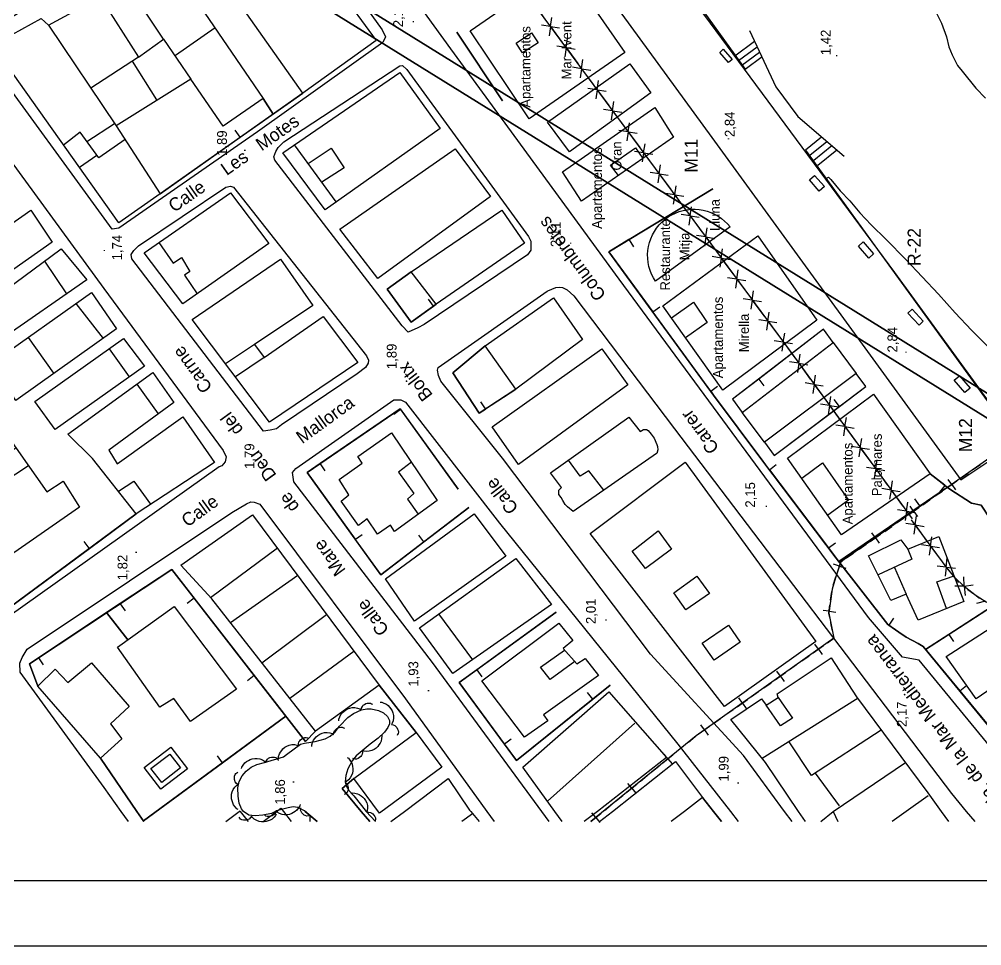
# Model space of a CAD drawing. Extents: x 748454 to 749044, y 4316681 to 4317708.
# Drawn here: x 748765.7 to 748912.9, y 4316681 to 4316822.8 of the extents above; entities that cross this region are included whole.
import ezdxf
from ezdxf.enums import TextEntityAlignment as Align

# ---------------------------------------------------------------- set-up
doc = ezdxf.new("R2010")
doc.units = 0
doc.linetypes.add('DASHED', pattern=[0])
doc.linetypes.add('DIVIDE', pattern=[0])
doc.layers.get('0').update_dxf_attribs({"linetype": 'CONTINUOUS'})
for name, color, linetype in [('1', 7, 'CONTINUOUS'), ('11', 7, 'CONTINUOUS'), ('26', 7, 'CONTINUOUS'), ('3', 7, 'CONTINUOUS'), ('32', 7, 'CONTINUOUS'), ('33', 7, 'CONTINUOUS'), ('39', 7, 'CONTINUOUS'), ('44', 7, 'CONTINUOUS'), ('48', 7, 'CONTINUOUS'), ('50', 7, 'CONTINUOUS'), ('53', 7, 'CONTINUOUS'), ('56', 7, 'CONTINUOUS'), ('PATTERN_CLASS', 7, 'CONTINUOUS')]:
    doc.layers.add(name, color=color, linetype=linetype)

msp = doc.modelspace()

# ---------------------------------------------------------------- linework, layer by layer
at = {"layer": '1', "color": 0, "linetype": 'CONTINUOUS'}
for p, q in [((748858.31, 4316840.8), (748876.71, 4316815.11)), ((748832.62, 4316820.77), (748839.6, 4316810.26)), ((748875.15, 4316817.19), (748878.16, 4316819.42)), ((748875.72, 4316816.43), (748878.57, 4316818.54)), ((748876.24, 4316815.73), (748878.94, 4316817.74)), ((748876.71, 4316815.11), (748879.31, 4316817.04)), ((748799.49, 4316804.71), (748809.05, 4316811.44)), ((748804.5, 4316808.24), (748802.99, 4316810.66)), ((748787.22, 4316796.07), (748799.48, 4316804.71)), ((748799.48, 4316804.72), (748798.73, 4316805.78)), ((748885.97, 4316802.78), (748888.43, 4316804.75)), ((748886.61, 4316801.96), (748889.25, 4316804.08)), ((748887.23, 4316801.2), (748890.01, 4316803.43)), ((748885.95, 4316802.73), (748923.63, 4316750.7)), ((748887.83, 4316800.44), (748890.76, 4316802.79)), ((748871.79, 4316796.83), (748858.97, 4316789.04)), ((748858.97, 4316789.03), (748859.65, 4316787.92)), ((748829.04, 4316778.87), (748828.28, 4316779.93)), ((748829.05, 4316778.86), (748829.48, 4316779.17)), ((748862.61, 4316777.98), (748863.66, 4316778.75)), ((748862.59, 4316777.97), (748871.45, 4316765.87)), ((748895.21, 4316766.56), (748893.74, 4316768.58)), ((748871.47, 4316765.87), (748872.52, 4316766.64)), ((748878.81, 4316767.69), (748874.82, 4316764.62)), ((748878.82, 4316767.69), (748879.61, 4316766.66)), ((748891.16, 4316763.52), (748895.21, 4316766.56)), ((748837.03, 4316763.13), (748841.67, 4316766.17)), ((748837.03, 4316763.14), (748836.31, 4316764.22)), ((748874.82, 4316764.62), (748876.29, 4316762.6)), ((748891.15, 4316763.53), (748890.37, 4316764.57)), ((748824.01, 4316763.03), (748822.96, 4316762.27)), ((748832.81, 4316750.87), (748824.03, 4316763.03)), ((748811.7, 4316754.76), (748812.44, 4316753.69)), ((748880.45, 4316753.84), (748881.48, 4316754.63)), ((748907.29, 4316751.45), (748905.03, 4316753.19)), ((748907.28, 4316751.44), (748906.48, 4316750.41)), ((748903.44, 4316748.29), (748902.7, 4316749.37)), ((748827.59, 4316742.79), (748834.47, 4316748.06)), ((748776.4, 4316741.8), (748783.58, 4316747.11)), ((748776.39, 4316741.81), (748775.62, 4316742.85)), ((748817.09, 4316743.19), (748818.14, 4316743.95)), ((748827.58, 4316742.8), (748826.79, 4316743.83)), ((748764.34, 4316732.87), (748776.4, 4316741.79)), ((748889.5, 4316741.88), (748890.54, 4316742.66)), ((748920.48, 4316736.79), (748907.89, 4316728.64)), ((748792.41, 4316734.19), (748791.38, 4316733.39)), ((748801.63, 4316722.35), (748792.42, 4316734.19)), ((748781.12, 4316733.35), (748768.61, 4316725.07)), ((748781.13, 4316733.33), (748781.85, 4316732.25)), ((748782.26, 4316727.79), (748779.04, 4316731.97)), ((748847.83, 4316732.06), (748835.7, 4316723.24)), ((748898.74, 4316730.07), (748899.49, 4316731.13)), ((748907.88, 4316728.64), (748904.34, 4316726.35)), ((748907.89, 4316728.63), (748908.59, 4316727.54)), ((748768.61, 4316725.05), (748769.33, 4316723.97)), ((748801.62, 4316722.34), (748800.59, 4316721.54)), ((748835.7, 4316723.23), (748836.46, 4316722.17)), ((748826.41, 4316713.64), (748820.72, 4316720.85)), ((748909.59, 4316719.99), (748910.59, 4316720.81)), ((748853.44, 4316718.75), (748852.62, 4316719.77)), ((748909.58, 4316719.98), (748919.1, 4316708.39)), ((748796.76, 4316708.99), (748806.46, 4316716.13)), ((748839.89, 4316711.89), (748840.93, 4316712.66)), ((748839.87, 4316711.88), (748841.74, 4316709.35)), ((748784.68, 4316700.09), (748796.76, 4316708.98)), ((748796.76, 4316709), (748795.98, 4316710.05)), ((748820.81, 4316701.27), (748816.87, 4316706.59))]:
    msp.add_line(p, q, dxfattribs=at)
for points in [[(748820.28, 4316819.49), (748809.05, 4316811.44), (748791.58, 4316836.31), (748796.23, 4316839.14), (748802.99, 4316843.14), (748820.28, 4316819.49)], [(748802.99, 4316810.66), (748796.86, 4316806.38), (748791.93, 4316813.6), (748780.49, 4316806.44), (748787.22, 4316796.07), (748780.89, 4316791.61), (748761.57, 4316818.82), (748769.03, 4316822.9), (748770.14, 4316821.84), (748778.06, 4316826.18), (748783.92, 4316816.97), (748787.72, 4316819.71), (748780.84, 4316830.06), (748787.13, 4316833.91), (748802.99, 4316810.66)], [(748849.7, 4316830.14), (748858.34, 4316817.7), (748843.71, 4316807.54), (748834.67, 4316821), (748844.36, 4316827.7), (748844.97, 4316826.95), (748849.7, 4316830.14)], [(748877.41, 4316821.03), (748881.42, 4316812.4), (748884.79, 4316807.87), (748891.88, 4316801.84)], [(748845.06, 4316819.16), (748842.66, 4316817.61), (748841.69, 4316819.1), (748844.05, 4316820.69), (748845.06, 4316819.16)], [(748872.84, 4316817.7), (748873.39, 4316818.18), (748874.75, 4316816.61), (748874.2, 4316816.13), (748872.84, 4316817.7)], [(748862.3, 4316811.52), (748849.85, 4316802.49), (748846.49, 4316807.02), (748859.1, 4316815.95), (748862.3, 4316811.52)], [(748805.98, 4316802.3), (748823.89, 4316814.61), (748830.05, 4316806.05), (748812.47, 4316793.6), (748805.98, 4316802.3)], [(748862.89, 4316809.28), (748865.79, 4316804.73), (748851.69, 4316794.93), (748848.78, 4316799.41), (748862.89, 4316809.28)], [(748814.73, 4316790.62), (748832.35, 4316802.94), (748837.77, 4316795.62), (748820.55, 4316783.08), (748814.73, 4316790.62)], [(748886.56, 4316798.19), (748887.34, 4316798.88), (748888.85, 4316797.16), (748888.07, 4316796.47), (748886.56, 4316798.19)], [(748803.86, 4316788.46), (748790.72, 4316779.21), (748784.78, 4316787.04), (748797.97, 4316796.2), (748803.86, 4316788.46)], [(748749.4, 4316786.24), (748752.35, 4316788.1), (748754.67, 4316784.65), (748767.46, 4316793.54), (748770.69, 4316788.68), (748755.31, 4316777.86), (748749.4, 4316786.24)], [(748825.62, 4316784.14), (748839.52, 4316793.56), (748842.99, 4316788.51), (748829.48, 4316779.17), (748825.62, 4316784.14)], [(748863.02, 4316782.68), (748862.69, 4316783.21), (748862.42, 4316783.77), (748862.19, 4316784.34), (748862.02, 4316784.94), (748861.9, 4316785.54), (748861.83, 4316786.16), (748861.81, 4316786.78), (748861.85, 4316787.39), (748861.95, 4316788.01), (748862.09, 4316788.61), (748862.29, 4316789.19), (748862.54, 4316789.76), (748862.84, 4316790.3), (748863.19, 4316790.82), (748863.57, 4316791.3), (748864, 4316791.74), (748864.47, 4316792.15), (748864.97, 4316792.52), (748865.5, 4316792.83), (748866.06, 4316793.11), (748866.64, 4316793.33), (748867.23, 4316793.5), (748867.84, 4316793.61), (748868.46, 4316793.68), (748869.08, 4316793.69), (748869.69, 4316793.64), (748870.3, 4316793.54), (748870.9, 4316793.39), (748871.49, 4316793.19), (748872.05, 4316792.93), (748872.59, 4316792.63), (748873.1, 4316792.28), (748873.58, 4316791.89), (748874.02, 4316791.45), (748874.43, 4316790.98), (748863.02, 4316782.68)], [(748858.96, 4316789.04), (748855.87, 4316787.16), (748862.59, 4316777.98)], [(748887.69, 4316776.72), (748873.3, 4316765.99), (748864.14, 4316778.9), (748878.68, 4316789.64), (748887.69, 4316776.72)], [(748894.06, 4316788.04), (748894.81, 4316788.7), (748896.39, 4316786.89), (748895.64, 4316786.23), (748894.06, 4316788.04)], [(748756.7, 4316776.27), (748772.07, 4316787.62), (748776, 4316782.88), (748762.82, 4316773.72), (748760.72, 4316776.43), (748758.06, 4316774.27), (748756.7, 4316776.27)], [(748810.58, 4316778.98), (748801.66, 4316773.02), (748803.13, 4316770.99), (748812.15, 4316777.28), (748817.46, 4316770.26), (748803.98, 4316761.11), (748792.11, 4316776.82), (748805.66, 4316786.07), (748810.58, 4316778.98)], [(748825.62, 4316784.14), (748821.95, 4316781.48), (748825.62, 4316776.41), (748829.04, 4316778.86)], [(748761.4, 4316770.12), (748776.73, 4316780.94), (748780.53, 4316775.38), (748765.13, 4316764.45), (748761.4, 4316770.12)], [(748841.67, 4316766.17), (748836.94, 4316772.79), (748847.42, 4316780.15), (748851.86, 4316773.75), (748841.67, 4316766.17)], [(748901.64, 4316777.81), (748902.28, 4316778.4), (748903.97, 4316776.57), (748903.33, 4316775.98), (748901.64, 4316777.81)], [(748890.19, 4316773.31), (748888.72, 4316775.33), (748878.82, 4316767.7)], [(748768.07, 4316764.28), (748781.64, 4316773.91), (748784.82, 4316769.67), (748771.16, 4316759.98), (748768.07, 4316764.28)], [(748836.94, 4316772.79), (748832, 4316768.67), (748836.05, 4316762.48), (748837.03, 4316763.12)], [(748838.01, 4316760.41), (748854.82, 4316772.32), (748858.79, 4316766.83), (748842.03, 4316754.65), (748838.01, 4316760.41)], [(748890.19, 4316773.31), (748893.74, 4316768.58), (748879.68, 4316758.03), (748876.29, 4316762.6), (748890.19, 4316773.31)], [(748774.87, 4316748.13), (748763.69, 4316740.29), (748747.94, 4316762.41), (748750.28, 4316764.3), (748751.13, 4316763.2), (748757.46, 4316768.11), (748769.91, 4316750.45), (748772.38, 4316752.08), (748774.87, 4316748.13)], [(748773.12, 4316759.3), (748786.1, 4316768.69), (748789.32, 4316764.14), (748779.39, 4316756.81), (748780.65, 4316754.74), (748790.7, 4316761.95), (748795.52, 4316754.96), (748783.58, 4316747.11), (748776.86, 4316755.57), (748773.12, 4316759.3)], [(748908.73, 4316767.53), (748909.55, 4316768.22), (748911.15, 4316766.33), (748910.33, 4316765.64), (748908.73, 4316767.53)], [(748871.46, 4316765.86), (748871.91, 4316765.24), (748879.44, 4316755.15), (748880.43, 4316753.84)], [(748896.38, 4316765.38), (748905.03, 4316753.19), (748891.48, 4316743.9), (748883.21, 4316755.62), (748896.38, 4316765.38)], [(748879.68, 4316758.03), (748881.15, 4316756.01), (748891.15, 4316763.51)], [(748824.03, 4316763.04), (748823.93, 4316763.17), (748811.7, 4316754.77)], [(748846.97, 4316753.37), (748858.91, 4316761.88), (748860.68, 4316759.71), (748861.18, 4316760.01), (748861.62, 4316759.97), (748861.87, 4316759.83), (748862.36, 4316759.26), (748862.8, 4316758.65), (748863.21, 4316757.68), (748863.32, 4316757.38), (748863.39, 4316756.87), (748863.2, 4316756.32), (748863.17, 4316756.3), (748850.43, 4316747.46), (748849.54, 4316748.15), (748849.2, 4316748.53), (748848.86, 4316749.11), (748848.56, 4316749.61), (748848.24, 4316750.05), (748848.21, 4316750.52), (748848.24, 4316750.71), (748848.64, 4316751.12), (748846.97, 4316753.37)], [(748822.62, 4316759.46), (748829.63, 4316749.15), (748823.07, 4316744.39), (748822.47, 4316745.35), (748820.47, 4316743.98), (748818.88, 4316746.3), (748817.55, 4316745.31), (748814.93, 4316749.04), (748816.11, 4316750.01), (748814.63, 4316752.34), (748818.15, 4316754.86), (748817.48, 4316755.86), (748822.62, 4316759.46)], [(748811.69, 4316754.77), (748809.71, 4316753.41), (748817.07, 4316743.19)], [(748853.03, 4316744.07), (748867.54, 4316754.98), (748887.57, 4316727.57), (748873.57, 4316717.61), (748853.03, 4316744.07)], [(748880.44, 4316753.83), (748889.49, 4316741.87), (748890.66, 4316740.32), (748898.58, 4316730.16), (748898.73, 4316730.06)], [(748891.05, 4316739.82), (748903.44, 4316748.28), (748907.37, 4316750.96)], [(748917.56, 4316741.23), (748912.84, 4316748.41), (748911.37, 4316748.72), (748908.06, 4316750.85), (748907.29, 4316751.44)], [(748820.72, 4316720.85), (748811, 4316713.82), (748795.11, 4316734.07), (748790.4, 4316739.24), (748801.37, 4316746.96), (748820.72, 4316720.85)], [(748835.28, 4316747.1), (748840.1, 4316740.63), (748826.16, 4316730.67), (748821.71, 4316737.16), (748835.28, 4316747.1)], [(748865.45, 4316741.69), (748861.49, 4316738.72), (748859.46, 4316741.4), (748863.43, 4316744.48), (748865.45, 4316741.69)], [(748817.08, 4316743.18), (748821, 4316737.74), (748827.58, 4316742.78)], [(748895.6, 4316740.68), (748900.53, 4316743.12), (748901.62, 4316741.67), (748906.37, 4316743.61), (748910.21, 4316733.67), (748903.22, 4316730.8), (748901.38, 4316734.78), (748899.02, 4316733.83), (748895.6, 4316740.68)], [(748841.63, 4316740.27), (748847.11, 4316733.19), (748832.03, 4316722.68), (748826.89, 4316729.66), (748841.63, 4316740.27)], [(748792.42, 4316734.2), (748789.02, 4316738.57), (748781.13, 4316733.35)], [(748871.3, 4316734.92), (748867.67, 4316732.39), (748865.82, 4316735.01), (748869.34, 4316737.57), (748871.3, 4316734.92)], [(748907.48, 4316725.26), (748922.36, 4316734.85), (748926.16, 4316728.48), (748912.06, 4316718.76), (748907.48, 4316725.26)], [(748798.9, 4316720.24), (748791.87, 4316715.3), (748789.33, 4316718.85), (748787.17, 4316717.5), (748780.7, 4316726.67), (748789.37, 4316732.93), (748798.9, 4316720.24)], [(748848.21, 4316730.37), (748850.38, 4316727.72), (748848.88, 4316726.46), (748851, 4316724.12), (748852.23, 4316724.94), (748854.27, 4316722.36), (748845.87, 4316716.32), (748846.56, 4316715.4), (748842.96, 4316712.93), (748836.42, 4316721.51), (748848.21, 4316730.37)], [(748870.15, 4316727.32), (748874.16, 4316730.06), (748875.97, 4316727.43), (748871.98, 4316724.72), (748870.15, 4316727.32)], [(748898.73, 4316730.05), (748900.24, 4316728.99), (748901.39, 4316728.22), (748903.18, 4316727.26), (748903.97, 4316726.8), (748909.57, 4316719.98)], [(748768.61, 4316725.06), (748767.24, 4316724.16), (748768.49, 4316720.74)], [(748782.49, 4316717.62), (748779.62, 4316714.98), (748781.34, 4316712.67), (748778.1, 4316709.72), (748768.49, 4316720.74), (748771.14, 4316723.3), (748773.12, 4316721.26), (748776.7, 4316724.28), (748782.49, 4316717.62)], [(748874.53, 4316715.64), (748879.22, 4316718.79), (748879.95, 4316717.83), (748881.76, 4316719.01), (748881.65, 4316719.53), (748889.91, 4316725.04), (748893.75, 4316719.07), (748904.69, 4316704.42), (748906.72, 4316701.56), (748907.83, 4316700)], [(748811, 4316713.82), (748809.49, 4316712.23), (748801.63, 4316722.34)], [(748835.69, 4316723.24), (748832.97, 4316721.26), (748839.87, 4316711.89)], [(748841.74, 4316709.35), (748853.44, 4316718.74), (748856.07, 4316720.85)], [(748848.74, 4316700), (748847.62, 4316701.56), (748842.74, 4316708.35), (748855.89, 4316719.86)], [(748855.89, 4316719.86), (748864.71, 4316709.79), (748854.13, 4316701.56), (748852.12, 4316700)], [(748885.96, 4316700), (748884.9, 4316701.56), (748879.84, 4316709.02), (748874.53, 4316715.64)], [(748816.87, 4316706.59), (748826.41, 4316713.64), (748830.32, 4316708.33), (748820.81, 4316701.27)], [(748778.1, 4316709.72), (748783.68, 4316701.56), (748784.74, 4316700)], [(748854.44, 4316700), (748856.43, 4316701.56), (748866.1, 4316709.18), (748870.22, 4316703.69), (748867.44, 4316701.56), (748865.41, 4316700)], [(748816.87, 4316706.59), (748815.05, 4316705.07), (748817.99, 4316701.56), (748819.29, 4316700)], [(748822.53, 4316700), (748824.61, 4316701.56), (748831.31, 4316706.57), (748834.58, 4316701.75), (748834.74, 4316701.56), (748836.02, 4316700)], [(748873.1, 4316700), (748871.88, 4316701.56), (748870.22, 4316703.69)], [(748797.28, 4316700), (748799.34, 4316701.56), (748799.43, 4316701.63), (748799.49, 4316701.56), (748800.71, 4316700)], [(748803.01, 4316700), (748805.05, 4316701.56), (748805.7, 4316702.06), (748806.09, 4316701.56), (748807.29, 4316700)]]:
    msp.add_lwpolyline(points, dxfattribs=at)
at = {"layer": '11', "color": 0, "linetype": 'CONTINUOUS'}
for points in [[(748923.79, 4316700), (748922.47, 4316701.56), (748918.82, 4316705.88), (748903.36, 4316724.68), (748900.81, 4316725.14), (748895.61, 4316731.25), (748857.47, 4316782.98), (748831.69, 4316818.24), (748795.1, 4316868.82), (748769.52, 4316904.75), (748731.71, 4316957.44), (748705.33, 4316995.57), (748701.1, 4317001.26), (748696.71, 4317009.71), (748693.37, 4317015.93)], [(748821.17, 4316821.13), (748821.73, 4316820.09), (748821.29, 4316819.2), (748802.11, 4316805.55), (748780.9, 4316790.8), (748779.91, 4316790.67), (748760.08, 4316817.77), (748759.96, 4316818.97), (748760.21, 4316819.89), (748760.46, 4316820.33), (748760.91, 4316820.86), (748761.1, 4316821.05), (748761.61, 4316821.43), (748762.18, 4316821.83), (748778.99, 4316831.53), (748802.1, 4316844.36), (748803.23, 4316844.87), (748804.03, 4316844.67), (748804.7, 4316844.03), (748821.17, 4316821.13)], [(748843.58, 4316789.51), (748843.96, 4316788.8), (748843.95, 4316787.44), (748843.41, 4316786.74), (748827.64, 4316776.04), (748826.65, 4316775.57), (748825.18, 4316774.86), (748824.26, 4316775.85), (748804.76, 4316801.18), (748804.61, 4316801.7), (748804.92, 4316802.51), (748805.27, 4316803.16), (748806.13, 4316803.99), (748823.89, 4316815.63), (748824.33, 4316815.68), (748824.95, 4316815.1), (748843.58, 4316789.51)], [(748754.98, 4316813.83), (748778.6, 4316781.57), (748796.87, 4316756.78), (748797.34, 4316755.83), (748797.18, 4316755.07), (748796.65, 4316754.45), (748796.24, 4316754.28), (748763.91, 4316731.26)], [(748805.81, 4316760.72), (748805.02, 4316760.11), (748804.06, 4316759.87), (748803.06, 4316759.76), (748782.9, 4316786.12), (748782.78, 4316786.78), (748783.18, 4316787.36), (748783.93, 4316788.09), (748797.3, 4316797.06), (748798.01, 4316797.22), (748798.47, 4316797.08), (748818.79, 4316771.25), (748819.09, 4316770.62), (748819.03, 4316770.16), (748818.64, 4316769.47), (748817.35, 4316768.52), (748805.81, 4316760.72)], [(748883.9, 4316700), (748882.75, 4316701.56), (748876.46, 4316710.11), (748862.23, 4316725.64), (748839.62, 4316755.61), (748830.15, 4316767.4), (748829.82, 4316768.25), (748829.66, 4316769.08), (748829.78, 4316769.48), (748846.46, 4316781.14), (748846.55, 4316781.22), (748847.78, 4316781.7), (748848.33, 4316781.77), (748848.78, 4316781.73), (748849.51, 4316781.38), (748850.51, 4316780.47), (748865.91, 4316760.1), (748908.29, 4316704.28), (748910.57, 4316701.56), (748911.87, 4316700)], [(748846.75, 4316700), (748845.61, 4316701.56), (748828.91, 4316724.33), (748807.66, 4316752), (748807.46, 4316753.41), (748807.99, 4316754.03), (748822.97, 4316764.52), (748824.05, 4316764.54), (748824.74, 4316764.16), (748839.15, 4316745.65), (748866.44, 4316711.84), (748874.47, 4316701.56), (748875.68, 4316700)], [(748782.36, 4316700), (748781.25, 4316701.56), (748778.65, 4316705.2), (748765.79, 4316722.86), (748765.76, 4316724.26), (748766.11, 4316725.12), (748766.43, 4316725.62), (748766.88, 4316726.36), (748798.19, 4316747.3), (748800.43, 4316748.63), (748801.08, 4316748.91), (748801.59, 4316748.89), (748802.49, 4316748.57), (748824.78, 4316718.76), (748837.21, 4316701.56), (748838.34, 4316700)]]:
    msp.add_lwpolyline(points, dxfattribs=at)
at = {"layer": '26', "color": 0, "linetype": 'CONTINUOUS'}
for points in [[(748784.77, 4316708.25), (748788.84, 4316711.39), (748791.39, 4316708.08), (748787.32, 4316704.94), (748784.77, 4316708.25)], [(748785.82, 4316708.12), (748788.7, 4316710.34), (748790.34, 4316708.22), (748787.46, 4316705.99), (748785.82, 4316708.12)]]:
    msp.add_lwpolyline(points, dxfattribs=at)
at = {"layer": '3', "color": 0, "linetype": 'CONTINUOUS'}
for p, q in [((748770.14, 4316821.84), (748780.49, 4316806.44)), ((748795.64, 4316821.44), (748789.57, 4316817.22)), ((748787.72, 4316819.71), (748791.93, 4316813.6)), ((748783.92, 4316816.97), (748776.62, 4316812.2)), ((748782.95, 4316816.33), (748786.68, 4316810.43)), ((748776.01, 4316804.08), (748780.24, 4316806.82)), ((748814.17, 4316794.81), (748807.8, 4316803.55)), ((748777.54, 4316801.94), (748774.88, 4316800.08)), ((748772.93, 4316780.75), (748769.56, 4316785.77)), ((748774.34, 4316779.25), (748778.52, 4316773.94)), ((748767.02, 4316774.08), (748770.93, 4316768.61)), ((748779.44, 4316772.35), (748782.5, 4316768.05)), ((748801.66, 4316773.02), (748797.25, 4316770.02)), ((748803.13, 4316770.99), (748798.75, 4316768.03)), ((748783.67, 4316766.93), (748786.94, 4316762.38)), ((748805.18, 4316741.82), (748794.95, 4316734.25)), ((748899.56, 4316738.9), (748901.38, 4316734.78)), ((748808.27, 4316737.65), (748797.97, 4316730.42)), ((748802.78, 4316724.29), (748812.7, 4316731.67)), ((748829.82, 4316731.77), (748835, 4316724.75)), ((748816.88, 4316726.03), (748807.05, 4316718.85)), ((748894.02, 4316718.87), (748879.33, 4316709.63)), ((748859.86, 4316715.07), (748846.49, 4316703.13)), ((748887.44, 4316707.41), (748891.1, 4316702.41)), ((748835.04, 4316701.18), (748833.37, 4316700)), ((748890.2, 4316701.56), (748890.93, 4316700))]:
    msp.add_line(p, q, dxfattribs=at)
for points in [[(748781.85, 4316804.34), (748777.83, 4316801.54), (748775, 4316805.49), (748772.45, 4316803.5)], [(748809.89, 4316800.68), (748813.41, 4316803.05), (748815.36, 4316800.02), (748811.98, 4316797.82)], [(748857.37, 4316798.88), (748856.13, 4316800.42), (748859.96, 4316803.09), (748861.1, 4316801.47)], [(748787.03, 4316788.6), (748789.22, 4316785.46), (748790.49, 4316786.33), (748791.78, 4316784.15), (748790.95, 4316783.63), (748792.91, 4316780.75)], [(748865.44, 4316777.07), (748868.82, 4316779.46), (748870.91, 4316776.37), (748867.6, 4316774.02)], [(748767.09, 4316754.45), (748763.21, 4316751.86), (748761.26, 4316754.65), (748765.15, 4316757.21)], [(748825.69, 4316755), (748823.68, 4316753.45), (748826.06, 4316750.18), (748825.05, 4316749.32), (748826.69, 4316747.06)], [(748855.11, 4316750.71), (748852.84, 4316753.65), (748851.47, 4316752.83), (748849.7, 4316755.32)], [(748885.38, 4316752.54), (748888.59, 4316754.91), (748892.54, 4316749.16), (748889.39, 4316746.86)], [(748780.86, 4316750.54), (748783.2, 4316752.11), (748785.77, 4316748.55)], [(748901.62, 4316741.67), (748902.22, 4316740.14), (748897.07, 4316737.74)], [(748907.55, 4316732.58), (748906.06, 4316736.7), (748908.69, 4316737.62)], [(748850.66, 4316724.49), (748846.88, 4316721.73), (748845.42, 4316723.62), (748849.11, 4316726.21)], [(748881.76, 4316719.01), (748883.98, 4316715.8), (748882.12, 4316714.64), (748879.95, 4316717.83)], [(748897.53, 4316714), (748886.89, 4316707.05), (748883.46, 4316712.21)], [(748888.33, 4316700), (748890.2, 4316701.56), (748901.24, 4316709.04)], [(748904.72, 4316703.96), (748901.37, 4316701.56), (748899.2, 4316700)]]:
    msp.add_lwpolyline(points, dxfattribs=at)
at = {"layer": '32', "color": 0, "linetype": 'DASHED'}
msp.add_lwpolyline([(748500, 4317283.54), (748506.28, 4317275.92), (748541.62, 4317231.65), (748600.74, 4317157.9), (748659.93, 4317082.38), (748685.19, 4317052.54), (748688.19, 4317054.54), (748699.02, 4317042.59), (748716.23, 4317026.88), (748721.66, 4317022.82), (748739.87, 4317005.81), (748797.21, 4316922.4), (748827.57, 4316879.83), (748832.96, 4316877.52), (748842.42, 4316878.95), (748846.58, 4316875.06), (748853.75, 4316875.92), (748867, 4316852.13), (748864.27, 4316846.14), (748858.09, 4316840.23), (748899.57, 4316784), (748918.43, 4316758.11)], dxfattribs=at)
at = {"layer": '33', "color": 0, "linetype": 'CONTINUOUS'}
for p, q in [((748844.58, 4316824.86), (748846.36, 4316822.44)), ((748846.95, 4316821.64), (748847.16, 4316823.04)), ((748846.95, 4316821.64), (748845.55, 4316821.85)), ((748846.95, 4316821.64), (748846.74, 4316820.24)), ((748846.95, 4316821.64), (748848.35, 4316821.43)), ((748846.95, 4316821.64), (748848.73, 4316819.22)), ((748849.33, 4316818.42), (748849.54, 4316819.82)), ((748849.33, 4316818.42), (748847.93, 4316818.63)), ((748849.33, 4316818.42), (748849.12, 4316817.02)), ((748849.33, 4316818.42), (748850.73, 4316818.21)), ((748849.33, 4316818.42), (748851.11, 4316816)), ((748851.7, 4316815.2), (748851.91, 4316816.6)), ((748851.7, 4316815.2), (748850.3, 4316815.41)), ((748851.7, 4316815.2), (748851.49, 4316813.8)), ((748851.7, 4316815.2), (748853.1, 4316814.99)), ((748851.7, 4316815.2), (748853.48, 4316812.79)), ((748854.08, 4316811.98), (748852.68, 4316812.19)), ((748854.08, 4316811.98), (748854.29, 4316813.38)), ((748854.08, 4316811.98), (748853.87, 4316810.58)), ((748854.08, 4316811.98), (748855.48, 4316811.77)), ((748854.08, 4316811.98), (748855.86, 4316809.57)), ((748856.45, 4316808.76), (748856.66, 4316810.16)), ((748856.45, 4316808.76), (748855.05, 4316808.97)), ((748856.45, 4316808.76), (748856.24, 4316807.36)), ((748856.45, 4316808.76), (748857.85, 4316808.55)), ((748856.45, 4316808.76), (748858.23, 4316806.35)), ((748858.83, 4316805.54), (748859.04, 4316806.94)), ((748858.83, 4316805.54), (748857.43, 4316805.75)), ((748858.83, 4316805.54), (748858.62, 4316804.15)), ((748858.83, 4316805.54), (748860.22, 4316805.33)), ((748858.83, 4316805.54), (748860.61, 4316803.13)), ((748861.2, 4316802.32), (748861.41, 4316803.72)), ((748861.2, 4316802.32), (748859.8, 4316802.54)), ((748861.2, 4316802.32), (748860.99, 4316800.93)), ((748861.2, 4316802.32), (748862.6, 4316802.11)), ((748861.2, 4316802.32), (748862.98, 4316799.91)), ((748863.58, 4316799.11), (748863.79, 4316800.5)), ((748863.58, 4316799.11), (748862.18, 4316799.32)), ((748863.58, 4316799.11), (748863.36, 4316797.71)), ((748863.58, 4316799.11), (748864.97, 4316798.89)), ((748863.58, 4316799.11), (748865.36, 4316796.69)), ((748865.95, 4316795.89), (748864.55, 4316796.1)), ((748865.95, 4316795.89), (748865.74, 4316794.49)), ((748865.95, 4316795.89), (748866.16, 4316797.29)), ((748865.95, 4316795.89), (748867.35, 4316795.68)), ((748865.95, 4316795.89), (748867.73, 4316793.47)), ((748868.33, 4316792.67), (748868.54, 4316794.07)), ((748868.33, 4316792.67), (748866.93, 4316792.88)), ((748868.33, 4316792.67), (748868.11, 4316791.27)), ((748868.33, 4316792.67), (748869.72, 4316792.46)), ((748868.33, 4316792.67), (748870.11, 4316790.25)), ((748870.7, 4316789.45), (748870.91, 4316790.85)), ((748870.7, 4316789.45), (748869.3, 4316789.66)), ((748870.7, 4316789.45), (748870.49, 4316788.05)), ((748870.7, 4316789.45), (748872.1, 4316789.24)), ((748870.7, 4316789.45), (748872.48, 4316787.04)), ((748873.07, 4316786.23), (748873.29, 4316787.63)), ((748873.07, 4316786.23), (748871.68, 4316786.44)), ((748873.07, 4316786.23), (748872.86, 4316784.83)), ((748873.07, 4316786.23), (748874.47, 4316786.02)), ((748873.07, 4316786.23), (748874.86, 4316783.82)), ((748875.45, 4316783.01), (748875.66, 4316784.41)), ((748875.45, 4316783.01), (748874.05, 4316783.22)), ((748875.45, 4316783.01), (748875.24, 4316781.61)), ((748875.45, 4316783.01), (748876.85, 4316782.8)), ((748875.45, 4316783.01), (748877.23, 4316780.6)), ((748877.82, 4316779.79), (748878.03, 4316781.19)), ((748877.82, 4316779.79), (748876.43, 4316780)), ((748877.82, 4316779.79), (748877.61, 4316778.39)), ((748877.82, 4316779.79), (748879.22, 4316779.58)), ((748877.82, 4316779.79), (748879.6, 4316777.38)), ((748880.2, 4316776.57), (748878.8, 4316776.78)), ((748880.2, 4316776.57), (748880.41, 4316777.97)), ((748880.2, 4316776.57), (748879.99, 4316775.18)), ((748880.2, 4316776.57), (748881.6, 4316776.36)), ((748880.2, 4316776.57), (748881.98, 4316774.16)), ((748882.57, 4316773.36), (748882.78, 4316774.75)), ((748882.57, 4316773.36), (748881.17, 4316773.57)), ((748882.57, 4316773.36), (748882.36, 4316771.96)), ((748882.57, 4316773.36), (748883.97, 4316773.14)), ((748882.58, 4316773.36), (748884.35, 4316770.94)), ((748884.93, 4316770.13), (748885.15, 4316771.52)), ((748884.93, 4316770.13), (748883.54, 4316770.35)), ((748884.93, 4316770.13), (748884.72, 4316768.73)), ((748884.93, 4316770.13), (748886.33, 4316769.91)), ((748884.93, 4316770.13), (748886.7, 4316767.7)), ((748887.29, 4316766.89), (748887.51, 4316768.29)), ((748887.29, 4316766.89), (748885.89, 4316767.11)), ((748887.29, 4316766.89), (748887.07, 4316765.5)), ((748887.29, 4316766.89), (748888.69, 4316766.67)), ((748887.29, 4316766.89), (748889.05, 4316764.47)), ((748889.64, 4316763.66), (748889.86, 4316765.06)), ((748889.64, 4316763.66), (748888.25, 4316763.88)), ((748889.64, 4316763.66), (748889.42, 4316762.26)), ((748889.64, 4316763.66), (748891.04, 4316763.44)), ((748889.64, 4316763.66), (748891.41, 4316761.23)), ((748892, 4316760.43), (748890.6, 4316760.65)), ((748892, 4316760.43), (748892.22, 4316761.82)), ((748892, 4316760.43), (748891.78, 4316759.03)), ((748892, 4316760.43), (748893.39, 4316760.21)), ((748892, 4316760.43), (748893.76, 4316758)), ((748894.35, 4316757.19), (748894.57, 4316758.59)), ((748894.35, 4316757.19), (748892.96, 4316757.41)), ((748894.35, 4316757.19), (748894.13, 4316755.79)), ((748894.35, 4316757.19), (748895.75, 4316756.97)), ((748894.35, 4316757.19), (748896.12, 4316754.77)), ((748896.71, 4316753.96), (748896.93, 4316755.35)), ((748896.71, 4316753.96), (748895.31, 4316754.18)), ((748896.71, 4316753.96), (748896.49, 4316752.56)), ((748896.71, 4316753.96), (748898.1, 4316753.74)), ((748896.71, 4316753.96), (748898.47, 4316751.53)), ((748899.06, 4316750.72), (748899.28, 4316752.12)), ((748899.06, 4316750.72), (748897.66, 4316750.94)), ((748899.06, 4316750.72), (748898.84, 4316749.33)), ((748899.06, 4316750.72), (748900.46, 4316750.5)), ((748899.06, 4316750.72), (748900.83, 4316748.3)), ((748901.42, 4316747.49), (748901.63, 4316748.89)), ((748901.42, 4316747.49), (748900.02, 4316747.71)), ((748901.42, 4316747.49), (748901.2, 4316746.09)), ((748901.42, 4316747.49), (748902.81, 4316747.27)), ((748902.73, 4316745.38), (748902.95, 4316746.78)), ((748902.73, 4316745.38), (748901.33, 4316745.6)), ((748902.73, 4316745.38), (748902.52, 4316743.99)), ((748902.73, 4316745.38), (748904.13, 4316745.17)), ((748902.73, 4316745.38), (748904.5, 4316742.96)), ((748905.09, 4316742.16), (748905.31, 4316743.55)), ((748905.09, 4316742.16), (748903.7, 4316742.37)), ((748905.09, 4316742.16), (748904.88, 4316740.76)), ((748905.09, 4316742.16), (748906.49, 4316741.94)), ((748905.09, 4316742.16), (748906.87, 4316739.74)), ((748907.5, 4316738.94), (748907.66, 4316740.34)), ((748907.5, 4316738.94), (748906.1, 4316739.1)), ((748907.5, 4316738.94), (748907.34, 4316737.53)), ((748907.5, 4316738.94), (748908.91, 4316738.78)), ((748907.5, 4316738.94), (748909.37, 4316736.59)), ((748910.22, 4316736.01), (748910.2, 4316737.43)), ((748910.22, 4316736.01), (748908.81, 4316736)), ((748910.22, 4316736.01), (748911.62, 4316736.2)), ((748910.22, 4316736.01), (748910.41, 4316734.61)), ((748910.22, 4316736.01), (748912.61, 4316734.2)), ((748913.51, 4316733.75), (748912.14, 4316733.38))]:
    msp.add_line(p, q, dxfattribs=at)
at = {"layer": '39', "color": 0, "linetype": 'CONTINUOUS'}
msp.add_lwpolyline([(748500, 4317261.85), (748510.53, 4317249.73), (748569.53, 4317181.8), (748628.43, 4317114.72), (748687.54, 4317045.95), (748730.71, 4317000.47), (748777.29, 4316951.7), (748802.54, 4316915.6), (748809.14, 4316902.7), (748833.5, 4316856.99), (748871.61, 4316804.65), (748909.73, 4316752.3), (748918.43, 4316758.11)], dxfattribs=at)
at = {"layer": '44', "color": 0, "linetype": 'CONTINUOUS'}
for points in [[(748905.71, 4316824.31), (748906.78, 4316822.19), (748907.54, 4316820.08), (748907.89, 4316818.56), (748908.39, 4316817.31), (748909.22, 4316815.71), (748909.91, 4316814.83), (748912.05, 4316812.24), (748913.52, 4316810.7)], [(748889.29, 4316798.5), (748889.5, 4316798.62), (748889.85, 4316798.25), (748891.29, 4316796.51), (748892.76, 4316794.97), (748894.3, 4316793.13), (748896.01, 4316791.32), (748898.32, 4316789.04), (748901.3, 4316785.99), (748906.3, 4316780.68), (748908.86, 4316777.86), (748911.37, 4316775.2), (748913.86, 4316772.68)]]:
    msp.add_lwpolyline(points, dxfattribs=at)
at = {"layer": '53', "color": 0, "linetype": 'CONTINUOUS'}
for points in [[(748814.56, 4316715.44), (748814.58, 4316715.67), (748814.71, 4316716.01), (748814.89, 4316716.39), (748815.09, 4316716.63), (748815.33, 4316716.85), (748815.58, 4316717.06), (748815.88, 4316717.23), (748816.23, 4316717.36), (748816.61, 4316717.44), (748817, 4316717.44), (748817.43, 4316717.36), (748817.78, 4316717.23), (748817.98, 4316717.1), (748818.05, 4316717.36), (748818.17, 4316717.63), (748818.31, 4316717.79), (748818.47, 4316717.93), (748818.7, 4316718.05), (748818.92, 4316718.11), (748819.17, 4316718.14), (748819.39, 4316718.12), (748819.56, 4316718.02), (748819.7, 4316717.94)], [(748820.88, 4316718.27), (748821.12, 4316718.25), (748821.46, 4316718.12), (748821.84, 4316717.95), (748822.09, 4316717.75), (748822.31, 4316717.51), (748822.52, 4316717.27), (748822.7, 4316716.97), (748822.83, 4316716.62), (748822.92, 4316716.24), (748822.93, 4316715.85), (748822.86, 4316715.42), (748822.73, 4316715.08), (748822.6, 4316714.86), (748822.87, 4316714.8), (748823.14, 4316714.69), (748823.3, 4316714.55), (748823.45, 4316714.4), (748823.56, 4316714.16), (748823.63, 4316713.95), (748823.67, 4316713.7), (748823.65, 4316713.48), (748823.55, 4316713.31), (748823.48, 4316713.17)], [(748810.42, 4316711.51), (748810.42, 4316711.74), (748810.54, 4316712.09), (748810.7, 4316712.48), (748810.89, 4316712.73), (748811.12, 4316712.96), (748811.35, 4316713.18), (748811.65, 4316713.37), (748811.99, 4316713.51), (748812.37, 4316713.62), (748812.76, 4316713.64), (748813.19, 4316713.58), (748813.54, 4316713.47), (748813.76, 4316713.34), (748813.81, 4316713.62), (748813.91, 4316713.89), (748814.05, 4316714.05), (748814.19, 4316714.2), (748814.42, 4316714.33), (748814.63, 4316714.4), (748814.88, 4316714.45), (748815.1, 4316714.44), (748815.28, 4316714.35), (748815.42, 4316714.28)], [(748805.31, 4316709.37), (748805.29, 4316709.6), (748805.36, 4316709.96), (748805.47, 4316710.36), (748805.63, 4316710.64), (748805.82, 4316710.9), (748806.02, 4316711.15), (748806.29, 4316711.37), (748806.61, 4316711.56), (748806.97, 4316711.71), (748807.36, 4316711.78), (748807.79, 4316711.78), (748808.15, 4316711.71), (748808.38, 4316711.62), (748808.4, 4316711.9), (748808.47, 4316712.18), (748808.58, 4316712.36), (748808.71, 4316712.53), (748808.91, 4316712.68), (748809.12, 4316712.78), (748809.36, 4316712.86), (748809.57, 4316712.89), (748809.76, 4316712.81), (748809.91, 4316712.76)], [(748821.13, 4316713.29), (748821.16, 4316713.06), (748821.11, 4316712.69), (748821.02, 4316712.28), (748820.88, 4316712), (748820.7, 4316711.73), (748820.51, 4316711.47), (748820.26, 4316711.23), (748819.95, 4316711.03), (748819.6, 4316710.86), (748819.22, 4316710.76), (748818.78, 4316710.74), (748818.42, 4316710.79), (748818.18, 4316710.87), (748818.18, 4316710.59), (748818.13, 4316710.3), (748818.03, 4316710.12), (748817.91, 4316709.94), (748817.71, 4316709.78), (748817.52, 4316709.67), (748817.28, 4316709.57), (748817.06, 4316709.54), (748816.87, 4316709.6), (748816.72, 4316709.64)], [(748799.68, 4316708.1), (748799.74, 4316708.33), (748799.94, 4316708.64), (748800.19, 4316708.97), (748800.44, 4316709.17), (748800.72, 4316709.34), (748801, 4316709.49), (748801.33, 4316709.6), (748801.7, 4316709.66), (748802.09, 4316709.67), (748802.47, 4316709.59), (748802.87, 4316709.43), (748803.18, 4316709.23), (748803.36, 4316709.06), (748803.48, 4316709.31), (748803.65, 4316709.55), (748803.82, 4316709.68), (748804, 4316709.79), (748804.25, 4316709.85), (748804.47, 4316709.87), (748804.73, 4316709.85), (748804.94, 4316709.79), (748805.09, 4316709.66), (748805.21, 4316709.55)], [(748815.85, 4316709.83), (748816.04, 4316709.7), (748816.27, 4316709.41), (748816.5, 4316709.06), (748816.6, 4316708.76), (748816.67, 4316708.44), (748816.72, 4316708.13), (748816.71, 4316707.78), (748816.64, 4316707.41), (748816.52, 4316707.04), (748816.32, 4316706.7), (748816.04, 4316706.38), (748815.75, 4316706.15), (748815.53, 4316706.04), (748815.72, 4316705.84), (748815.89, 4316705.61), (748815.95, 4316705.4), (748816, 4316705.2), (748815.98, 4316704.94), (748815.92, 4316704.72), (748815.82, 4316704.49), (748815.69, 4316704.31), (748815.52, 4316704.21), (748815.38, 4316704.13)], [(748799.18, 4316701.86), (748798.98, 4316701.97), (748798.73, 4316702.24), (748798.46, 4316702.56), (748798.33, 4316702.85), (748798.23, 4316703.16), (748798.15, 4316703.47), (748798.12, 4316703.82), (748798.16, 4316704.19), (748798.24, 4316704.57), (748798.4, 4316704.92), (748798.66, 4316705.28), (748798.92, 4316705.53), (748799.13, 4316705.66), (748798.92, 4316705.84), (748798.73, 4316706.06), (748798.64, 4316706.26), (748798.58, 4316706.46), (748798.58, 4316706.72), (748798.61, 4316706.94), (748798.69, 4316707.18), (748798.8, 4316707.37), (748798.96, 4316707.48), (748799.09, 4316707.57)], [(748816.4, 4316704.36), (748816.63, 4316704.4), (748817, 4316704.35), (748817.41, 4316704.27), (748817.69, 4316704.13), (748817.96, 4316703.95), (748818.22, 4316703.76), (748818.46, 4316703.51), (748818.67, 4316703.2), (748818.85, 4316702.85), (748818.94, 4316702.48), (748818.97, 4316702.04), (748818.92, 4316701.67), (748818.85, 4316701.44), (748819.12, 4316701.44), (748819.41, 4316701.39), (748819.6, 4316701.29), (748819.78, 4316701.18), (748819.94, 4316700.98), (748820.06, 4316700.78), (748820.15, 4316700.55), (748820.19, 4316700.33), (748820.13, 4316700.14), (748820.09, 4316699.99)], [(748808.65, 4316702.63), (748808.58, 4316702.4), (748808.39, 4316702.09), (748808.14, 4316701.75), (748807.9, 4316701.55), (748807.62, 4316701.38), (748807.35, 4316701.22), (748807.02, 4316701.1), (748806.65, 4316701.04), (748806.26, 4316701.03), (748805.88, 4316701.1), (748805.47, 4316701.25), (748805.15, 4316701.44), (748804.97, 4316701.61), (748804.86, 4316701.36), (748804.7, 4316701.12), (748804.52, 4316700.99), (748804.35, 4316700.88), (748804.1, 4316700.81), (748803.87, 4316700.79), (748803.62, 4316700.8), (748803.41, 4316700.85), (748803.26, 4316700.99), (748803.14, 4316701.09)], [(748810.2, 4316700), (748810.18, 4316700.66), (748810.21, 4316700.9), (748809.94, 4316700.86), (748809.65, 4316700.85), (748809.44, 4316700.92), (748809.25, 4316701), (748809.05, 4316701.17), (748808.91, 4316701.34), (748808.78, 4316701.56), (748808.7, 4316701.76), (748808.73, 4316701.96), (748808.74, 4316702.12)], [(748805, 4316701.13), (748804.9, 4316700.92), (748804.65, 4316700.65), (748804.35, 4316700.37), (748804.07, 4316700.21), (748803.77, 4316700.1), (748803.46, 4316699.99), (748803.12, 4316699.94), (748802.74, 4316699.95), (748802.36, 4316700.01), (748802, 4316700.15), (748801.62, 4316700.38), (748801.35, 4316700.63), (748801.21, 4316700.83), (748801.04, 4316700.6), (748800.84, 4316700.39), (748800.65, 4316700.3), (748800.45, 4316700.22), (748800.2, 4316700.2), (748799.97, 4316700.22), (748799.73, 4316700.28), (748799.53, 4316700.37), (748799.4, 4316700.53), (748799.3, 4316700.66)]]:
    msp.add_lwpolyline(points, dxfattribs=at)
at = {"layer": '56', "color": 0, "linetype": 'CONTINUOUS'}
for p, q in [((748911.66, 4316753.9), (748912.74, 4316754.65)), ((748909.75, 4316752.56), (748910.84, 4316753.32)), ((748907.54, 4316751.02), (748909.14, 4316752.13)), ((748908.34, 4316751.58), (748907.8, 4316752.35)), ((748905.82, 4316749.82), (748906.91, 4316750.57)), ((748908.34, 4316751.58), (748908.92, 4316750.75)), ((748903.92, 4316748.49), (748905, 4316749.24)), ((748901.7, 4316746.94), (748903.3, 4316748.06)), ((748902.5, 4316747.5), (748901.96, 4316748.28)), ((748902.5, 4316747.5), (748903.08, 4316746.68)), ((748899.99, 4316745.75), (748901.07, 4316746.5)), ((748898.08, 4316744.41), (748899.16, 4316745.17)), ((748895.86, 4316742.87), (748897.46, 4316743.99)), ((748896.66, 4316743.43), (748896.12, 4316744.2)), ((748896.66, 4316743.43), (748897.24, 4316742.6)), ((748894.15, 4316741.67), (748895.23, 4316742.43)), ((748892.24, 4316740.34), (748893.32, 4316741.09)), ((748891.17, 4316739.1), (748890.27, 4316739.4)), ((748891.17, 4316739.1), (748892.12, 4316738.78)), ((748889.81, 4316733.9), (748889.98, 4316735.2)), ((748889.59, 4316732.19), (748888.65, 4316732.31)), ((748889.59, 4316732.19), (748890.58, 4316732.05)), ((748887.13, 4316725.81), (748888.72, 4316726.93)), ((748887.93, 4316726.37), (748887.38, 4316727.14)), ((748885.42, 4316724.6), (748886.5, 4316725.36)), ((748887.93, 4316726.37), (748888.51, 4316725.55)), ((748883.52, 4316723.25), (748884.6, 4316724.01)), ((748881.32, 4316721.69), (748882.91, 4316722.82)), ((748882.12, 4316722.25), (748881.57, 4316723.03)), ((748882.12, 4316722.25), (748882.7, 4316721.43)), ((748879.61, 4316720.48), (748880.69, 4316721.24)), ((748877.71, 4316719.14), (748878.79, 4316719.9)), ((748875.51, 4316717.58), (748877.1, 4316718.7)), ((748876.31, 4316718.14), (748875.76, 4316718.91)), ((748876.31, 4316718.14), (748876.89, 4316717.32)), ((748873.8, 4316716.37), (748874.88, 4316717.13)), ((748871.9, 4316715.02), (748872.98, 4316715.78)), ((748869.7, 4316713.46), (748871.29, 4316714.59)), ((748870.5, 4316714.03), (748869.95, 4316714.8)), ((748870.5, 4316714.03), (748871.08, 4316713.21)), ((748868.05, 4316712.17), (748869.08, 4316713)), ((748866.25, 4316710.7), (748867.27, 4316711.53)), ((748864.16, 4316709), (748865.67, 4316710.23)), ((748864.91, 4316709.61), (748864.32, 4316710.34)), ((748864.91, 4316709.61), (748865.55, 4316708.83)), ((748862.53, 4316707.67), (748863.56, 4316708.51)), ((748860.73, 4316706.2), (748861.75, 4316707.04)), ((748858.64, 4316704.5), (748860.15, 4316705.73)), ((748859.39, 4316705.11), (748858.8, 4316705.85)), ((748859.39, 4316705.11), (748860.03, 4316704.33)), ((748857.02, 4316703.18), (748858.04, 4316704.01)), ((748855.21, 4316701.71), (748856.23, 4316702.54)), ((748853.12, 4316700), (748854.63, 4316701.23)), ((748853.88, 4316700.62), (748853.28, 4316701.35)), ((748853.88, 4316700.62), (748854.51, 4316699.84))]:
    msp.add_line(p, q, dxfattribs=at)
for points in [[(748890.86, 4316738.17), (748891.38, 4316739.74), (748891.63, 4316739.91)], [(748890.22, 4316736.18), (748890.57, 4316737.31), (748890.61, 4316737.44)], [(748889.68, 4316731.23), (748889.55, 4316731.9), (748889.71, 4316733.15)], [(748890.07, 4316729.17), (748889.89, 4316730.08), (748889.82, 4316730.46)], [(748889.33, 4316727.37), (748890.3, 4316728.05), (748890.27, 4316728.18)]]:
    msp.add_lwpolyline(points, dxfattribs=at)
at = {"layer": 'PATTERN_CLASS', "color": 0, "linetype": 'CONTINUOUS'}
for p, q in [((748839.6, 4316810.26), (748832.62, 4316820.77)), ((748809.05, 4316811.44), (748787.22, 4316796.07)), ((748802.99, 4316810.66), (748804.5, 4316808.24)), ((748895.21, 4316766.56), (748893.74, 4316768.58)), ((748874.82, 4316764.62), (748876.29, 4316762.6)), ((748907.37, 4316750.96), (748891.05, 4316739.82)), ((748783.58, 4316747.11), (748764.34, 4316732.87)), ((748904.34, 4316726.35), (748920.48, 4316736.79)), ((748779.04, 4316731.97), (748782.26, 4316727.79)), ((748820.72, 4316720.85), (748826.41, 4316713.64)), ((748856.07, 4316720.85), (748841.74, 4316709.35)), ((748806.46, 4316716.13), (748784.68, 4316700.09))]:
    msp.add_line(p, q, dxfattribs=at)
at = {"layer": 'PATTERN_CLASS', "color": 0, "linetype": 'DIVIDE'}
msp.add_line((748902.14, 4316746.19), (748906.88, 4316739.72), dxfattribs=at)
msp.add_lwpolyline([(748841.61, 4316828.88), (748883.44, 4316772.18), (748902.26, 4316746.33)], dxfattribs=at)
at = {"layer": 'PATTERN_CLASS', "color": 0, "linetype": 'CONTINUOUS'}
for points in [[(748926.01, 4316700), (748924.72, 4316701.56), (748903.97, 4316726.8), (748903.18, 4316727.26), (748901.39, 4316728.22), (748900.24, 4316728.99), (748898.58, 4316730.16), (748890.66, 4316740.32), (748879.44, 4316755.15), (748871.91, 4316765.24), (748855.87, 4316787.16), (748871.79, 4316796.83)], [(748965.99, 4316791.81), (748891.38, 4316739.74), (748890.57, 4316737.31), (748890.03, 4316735.55), (748889.55, 4316731.9), (748889.89, 4316730.08), (748890.3, 4316728.05), (748869.23, 4316713.13), (748853.12, 4316700)], [(748829.48, 4316779.17), (748825.62, 4316776.41), (748821.95, 4316781.48), (748825.62, 4316784.14)], [(748890.19, 4316773.31), (748888.72, 4316775.33), (748874.82, 4316764.62)], [(748841.67, 4316766.17), (748836.05, 4316762.48), (748832, 4316768.67), (748836.94, 4316772.79)], [(748879.68, 4316758.03), (748881.15, 4316756.01), (748895.21, 4316766.56)], [(748834.47, 4316748.06), (748821, 4316737.74), (748809.71, 4316753.41), (748823.93, 4316763.17), (748832.81, 4316750.87)], [(748905.03, 4316753.19), (748908.06, 4316750.85), (748911.37, 4316748.72), (748912.84, 4316748.41), (748920.48, 4316736.79), (748921.39, 4316737.39), (748946.79, 4316710.94), (748935.69, 4316701.56), (748933.84, 4316700)], [(748768.49, 4316720.74), (748767.24, 4316724.16), (748789.02, 4316738.57), (748809.49, 4316712.23), (748811, 4316713.82)], [(748841.74, 4316709.35), (748832.97, 4316721.26), (748847.83, 4316732.06)], [(748804.9, 4316701.56), (748804.27, 4316701.22), (748802.93, 4316700.96), (748801.74, 4316700.86), (748800.81, 4316700.96), (748799.96, 4316701.56), (748799.67, 4316701.95), (748799.34, 4316702.8), (748799.15, 4316703.89), (748799.13, 4316705.18), (748799.34, 4316706.15), (748799.76, 4316706.98), (748800.38, 4316707.72), (748801.15, 4316708.31), (748802.03, 4316708.72), (748803.21, 4316709.03), (748806.09, 4316709.9), (748806.55, 4316710.28), (748808.69, 4316711.86), (748809.32, 4316712.02), (748810.92, 4316712.24), (748812.46, 4316712.64), (748813.22, 4316713.06), (748813.99, 4316713.73), (748814.68, 4316714.61), (748815.92, 4316715.92), (748816.8, 4316716.53), (748818.01, 4316717.12), (748818.84, 4316717.27), (748819.52, 4316717.25), (748820.64, 4316717.01), (748821.41, 4316716.62), (748822, 4316716.07), (748822.3, 4316715.48), (748822.3, 4316714.95), (748822.06, 4316714.37), (748821.53, 4316713.67), (748820.6, 4316712.77), (748819.35, 4316711.82), (748817.2, 4316710.04), (748816.6, 4316709.27), (748815.94, 4316708.09), (748815.62, 4316707.06), (748815.54, 4316706.09), (748815.72, 4316705.36), (748816.1, 4316704.77), (748816.88, 4316703.93), (748818.01, 4316702.45), (748818.76, 4316701.56), (748820.18, 4316700)], [(748784.74, 4316700), (748783.68, 4316701.56), (748778.1, 4316709.72)], [(748819.29, 4316700), (748817.99, 4316701.56), (748815.05, 4316705.07), (748816.87, 4316706.59)], [(748870.22, 4316703.69), (748871.88, 4316701.56), (748873.1, 4316700)], [(748809.42, 4316701.56), (748811.27, 4316700), (748809.29, 4316701.66), (748808.29, 4316702.17), (748807.6, 4316702.26), (748806.83, 4316702.12), (748805.04, 4316701.62), (748804.9, 4316701.56)]]:
    msp.add_lwpolyline(points, dxfattribs=at)
at = {"layer": 'PATTERN_CLASS', "color": 0, "linetype": 'DIVIDE'}
msp.add_arc((748923.3, 4316751.14), 20, 214.8209, 267.3043, dxfattribs=at)

# ---------------------------------------------------------------- texts
at = {"layer": '32', "color": 0, "linetype": 'CONTINUOUS'}
msp.add_text('R-22  ', height=2, rotation=90, dxfattribs=at).set_placement((748902.57, 4316788.66), align=Align.MIDDLE)
at = {"layer": '39', "color": 0, "linetype": 'CONTINUOUS'}
for s, p in [('M11  ', (748868.46, 4316802.63)), ('M12  ', (748910.43, 4316759.86))]:
    msp.add_text(s, height=2, rotation=90, dxfattribs=at).set_placement(p, align=Align.MIDDLE)
at = {"layer": '48', "color": 0, "linetype": 'CONTINUOUS'}
for s, p in [(' 2,18', (748824.39, 4316820.99)), ('.', (748826.07, 4316822.11)), (' 1,42', (748889.81, 4316816.71)), ('.', (748890.86, 4316816.91)), (' 2,84', (748875.12, 4316804.18)), (' 1,89', (748797.44, 4316801.3)), ('.', (748874.31, 4316804.19)), ('.', (748800.31, 4316802.42)), (' 2,11', (748848.49, 4316787.35)), (' 1,74', (748781.38, 4316785.31)), ('.', (748850.16, 4316788.23)), ('.', (748778.8, 4316787.1)), (' 2,84', (748900.01, 4316771.22)), (' 1,89', (748823.4, 4316768.67)), ('.', (748901.46, 4316771.55)), ('.', (748825.32, 4316769.8)), (' 1,79', (748801.64, 4316753.4)), ('.', (748803.08, 4316754.52)), (' 2,15', (748878.25, 4316747.48)), ('.', (748880.09, 4316747.95)), (' 1,82', (748782.22, 4316736.36)), ('.', (748783.66, 4316740.93)), (' 2,01', (748853.88, 4316729.66)), ('.', (748855.56, 4316730.55)), (' 1,93', (748826.72, 4316720.08)), ('.', (748828.39, 4316719.77)), (' 2,17', (748901.45, 4316713.91)), ('.', (748907.08, 4316713.98)), (' 1,99', (748874.2, 4316705.57)), (' 1,86', (748806.32, 4316702.02)), ('.', (748807.75, 4316705.76)), ('.', (748875.78, 4316705.64))]:
    msp.add_text(s, height=1.5, rotation=90, dxfattribs=at).set_placement(p)
at = {"layer": '50', "color": 0, "linetype": 'CONTINUOUS'}
for s, height, rotation, p in [('Avinguda                    Balears', 2, 31.7209, (748740.05, 4316811.29)), ('Mar  Ivent', 1.5, 90, (748850.15, 4316813.54)), ('Apartamentos', 1.5, 90, (748843.88, 4316809.23)), ('Calle     Les   Motes', 2, 35.1082, (748789.38, 4316793.13)), ('Oran', 1.5, 90, (748857.81, 4316799.62)), ('Apartamentos', 1.5, 90, (748854.82, 4316790.68)), ('Lluna', 1.5, 90, (748872.84, 4316790.35)), ('Carrer                             Columbretes', 2, 126.4464, (748872.84, 4316757.17)), ('Restaurante', 1.5, 90, (748865.24, 4316781.25)), ('Mitja', 1.5, 90, (748868.21, 4316785.88)), ('Apartamentos', 1.5, 90, (748873.33, 4316767.83)), ('Mirella', 1.5, 90, (748877.3, 4316771.81)), ('Calle       Mare        de    Deu     del      Carme', 2, 126.0411, (748822.34, 4316729.34)), ('Calle                     Bolitx', 2, 127.1962, (748842.14, 4316747.99)), ('Calle                     Mallorca', 2, 36.0252, (748791.41, 4316744.97)), ('Palomares', 1.5, 90, (748897.64, 4316749.78)), ('Apartamentos', 1.5, 90, (748893.17, 4316745.48)), ('Avda. de la Mar Mediterranea', 2, 127.2067, (748917.81, 4316700.73))]:
    msp.add_text(s, height=height, rotation=rotation, dxfattribs=at).set_placement(p)

# ---------------------------------------------------------------- meshes
at = {"color": 0, "linetype": 'CONTINUOUS'}
mesh = msp.add_polyface(dxfattribs=at)
corners = [(748454.5, 4316681), (748454.5, 4316681), (748454.5, 4316871.96), (748762.5, 4316681), (748454.5, 4317046.49), (749044, 4316681), (748454.5, 4317707.5), (749044, 4317342.01), (749044, 4317707.5)]
mesh.append_faces([[corners[k] for k in face] for face in [(0, 1, 3, 2), (2, 3, 5, 4), (4, 5, 7, 6), (6, 7, 8, 8)]], dxfattribs={"vtx0": -1, "vtx2": -1, "color": 0})
mesh = msp.add_polyface(dxfattribs=at)
corners = [(748464.5, 4316691), (748464.5, 4316691), (748464.5, 4316875.76), (748762.5, 4316691), (748464.5, 4317044.09), (749034, 4316691), (748464.5, 4317511), (749034, 4317157.91), (748762.5, 4317511), (749034, 4317342.67), (749034, 4317511)]
mesh.append_faces([[corners[k] for k in face] for face in [(0, 1, 3, 2), (2, 3, 5, 4), (4, 5, 7, 6), (6, 7, 9, 8), (8, 9, 10, 10)]], dxfattribs={"vtx0": -1, "vtx2": -1, "color": 0})

doc.saveas('drawing.dxf')
